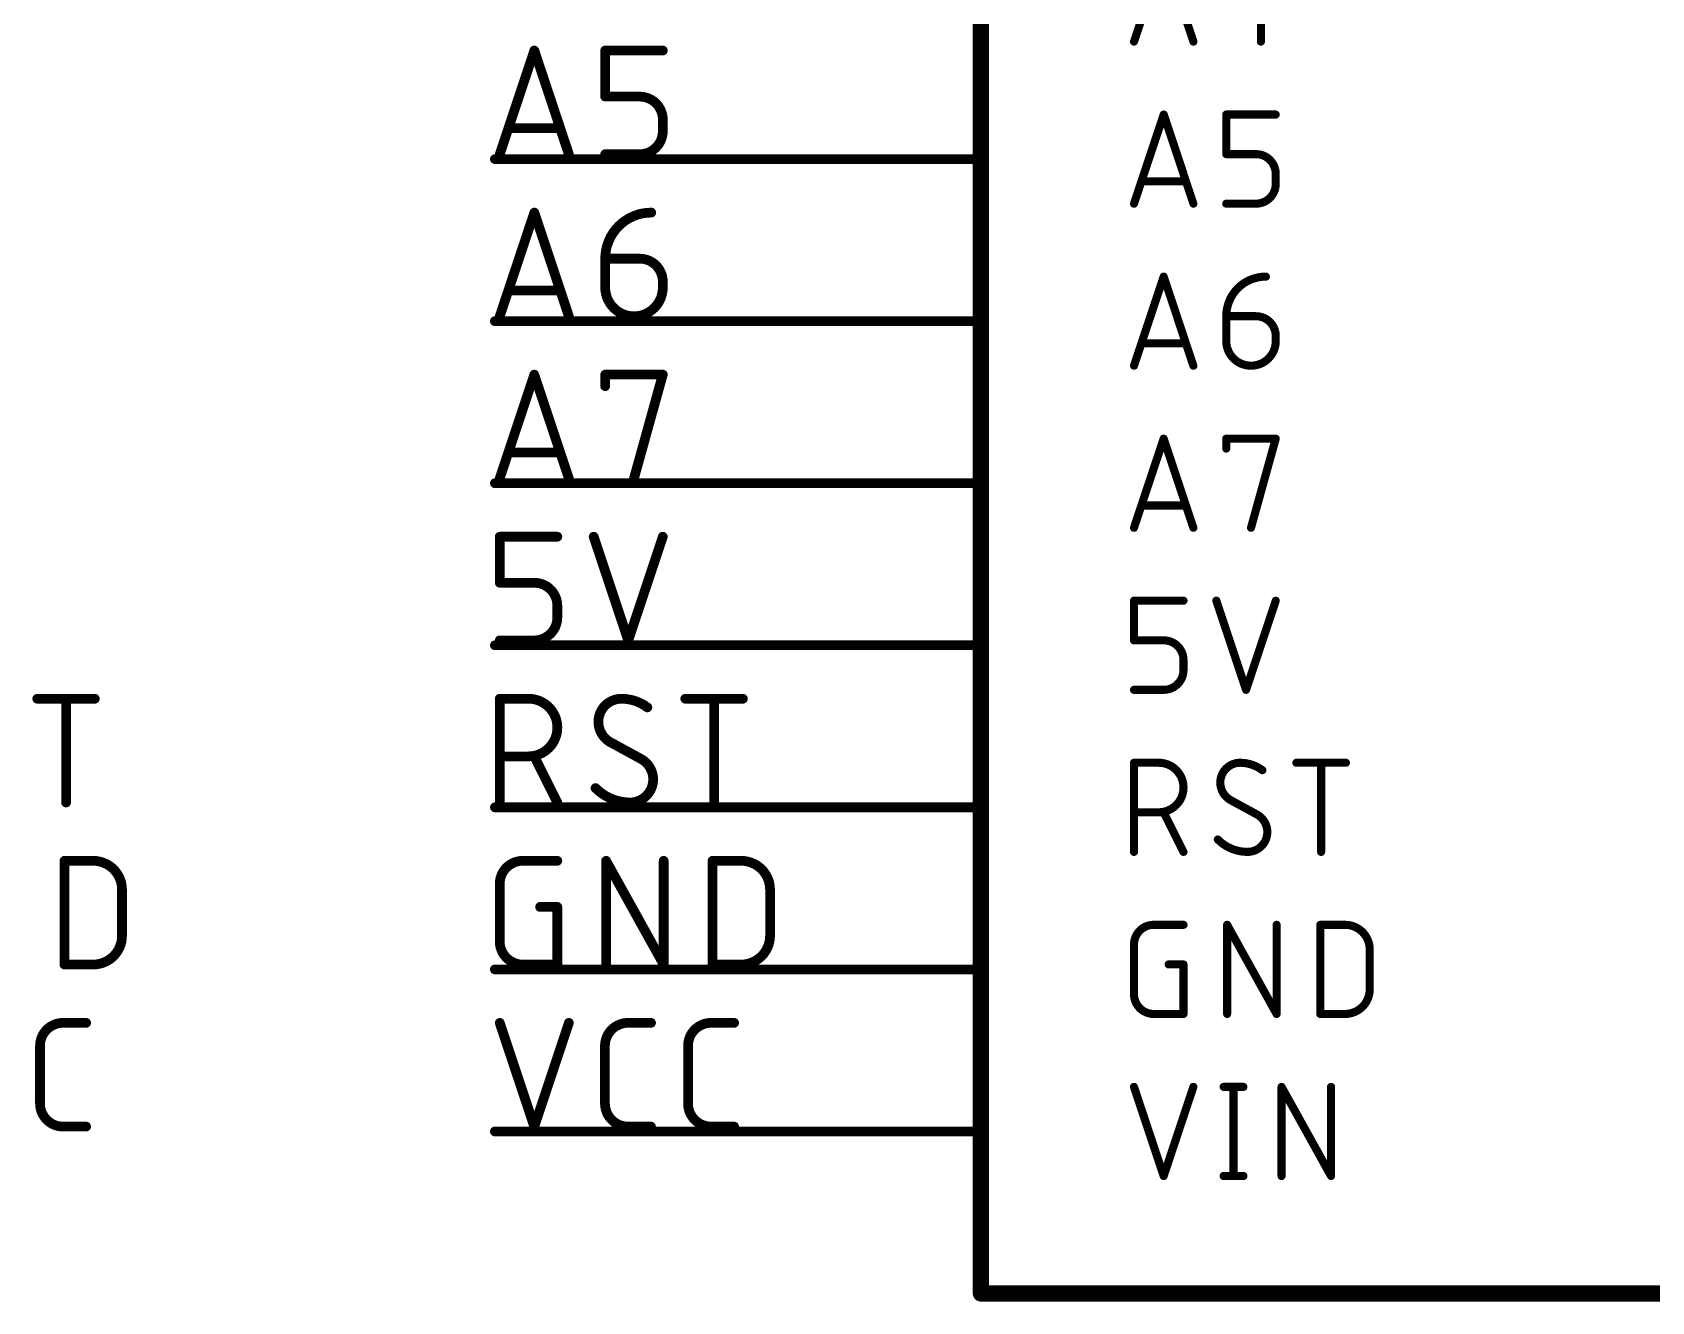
# Model space of a CAD drawing. Extents: x 13 to 226, y 41 to 152.
# Drawn here: x 63.87 to 89.26, y 53.21 to 73.11 of the extents above; entities that cross this region are included whole.
import ezdxf

# ---------------------------------------------------------------- set-up
doc = ezdxf.new("R2010")
doc.units = 0
for name, color, linetype in [('91', 122, 'CONTINUOUS'), ('94', 12, 'CONTINUOUS'), ('95', 251, 'CONTINUOUS')]:
    doc.layers.add(name, color=color, linetype=linetype)

msp = doc.modelspace()

# ---------------------------------------------------------------- linework, layer by layer
at = {"layer": '91', "const_width": 0.1524}
for points in [[(71.12, 71.12), (73.66, 71.12)], [(71.12, 68.58), (73.66, 68.58)], [(71.12, 66.04), (73.66, 66.04)], [(71.12, 63.5), (73.66, 63.5)], [(71.12, 60.96), (73.66, 60.96)], [(71.12, 58.42), (73.66, 58.42)], [(71.12, 55.88), (73.66, 55.88)]]:
    msp.add_lwpolyline(points, dxfattribs=at)
at = {"layer": '91', "const_width": 0.0762}
for points in [[(71.12, 71.1581, 1), (71.12, 71.0819)], [(73.66, 71.0819, 1), (73.66, 71.1581)], [(71.12, 68.6181, 1), (71.12, 68.5419)], [(73.66, 68.5419, 1), (73.66, 68.6181)], [(71.12, 66.0781, 1), (71.12, 66.0019)], [(73.66, 66.0019, 1), (73.66, 66.0781)], [(71.12, 63.5381, 1), (71.12, 63.4619)], [(73.66, 63.4619, 1), (73.66, 63.5381)], [(71.12, 60.9981, 1), (71.12, 60.9219)], [(73.66, 60.9219, 1), (73.66, 60.9981)], [(71.12, 58.4581, 1), (71.12, 58.3819)], [(73.66, 58.3819, 1), (73.66, 58.4581)], [(71.12, 55.9181, 1), (71.12, 55.8419)], [(73.66, 55.8419, 1), (73.66, 55.9181)]]:
    msp.add_lwpolyline(points, format="xyb", dxfattribs=at)
at = {"layer": '94'}
for points, const_width in [([(78.74, 93.98), (78.74, 53.34)], 0.254), ([(73.66, 71.12), (78.74, 71.12)], 0.1524), ([(73.66, 68.58), (78.74, 68.58)], 0.1524), ([(73.66, 66.04), (78.74, 66.04)], 0.1524), ([(73.66, 63.5), (78.74, 63.5)], 0.1524), ([(73.66, 60.96), (78.74, 60.96)], 0.1524), ([(73.66, 58.42), (78.74, 58.42)], 0.1524), ([(73.66, 55.88), (78.74, 55.88)], 0.1524), ([(78.74, 53.34), (101.6, 53.34)], 0.254)]:
    msp.add_lwpolyline(points, dxfattribs=dict(at, const_width=const_width))
for points, const_width in [([(73.66, 71.1581, 1), (73.66, 71.0819)], 0.0762), ([(78.74, 71.0819, 1), (78.74, 71.1581)], 0.0762), ([(73.66, 68.6181, 1), (73.66, 68.5419)], 0.0762), ([(78.74, 68.5419, 1), (78.74, 68.6181)], 0.0762), ([(73.66, 66.0781, 1), (73.66, 66.0019)], 0.0762), ([(78.74, 66.0019, 1), (78.74, 66.0781)], 0.0762), ([(73.66, 63.5381, 1), (73.66, 63.4619)], 0.0762), ([(78.74, 63.4619, 1), (78.74, 63.5381)], 0.0762), ([(73.66, 60.9981, 1), (73.66, 60.9219)], 0.0762), ([(78.74, 60.9219, 1), (78.74, 60.9981)], 0.0762), ([(73.66, 58.4581, 1), (73.66, 58.3819)], 0.0762), ([(78.74, 58.3819, 1), (78.74, 58.4581)], 0.0762), ([(73.66, 55.9181, 1), (73.66, 55.8419)], 0.0762), ([(78.74, 55.8419, 1), (78.74, 55.9181)], 0.0762), ([(78.74, 53.4035, 1), (78.74, 53.2765)], 0.127), ([(78.6765, 53.34, 1), (78.8035, 53.34)], 0.127)]:
    msp.add_lwpolyline(points, format="xyb", dxfattribs=dict(at, const_width=const_width))
at = {"layer": '95'}
for points, const_width in [([(81.1403, 72.9615), (81.606, 74.3585)], 0.127), ([(81.606, 74.3585), (82.0716, 72.9615)], 0.127), ([(83.13, 73.5824), (83.13, 72.9615)], 0.127), ([(71.1962, 71.1962), (71.7381, 72.8218)], 0.1524), ([(71.7381, 72.8218), (72.2799, 71.1962)], 0.1524), ([(72.8496, 72.0993), (72.8496, 72.8218)], 0.1524), ([(72.8496, 72.8218), (73.7527, 72.8218)], 0.1524), ([(73.3915, 72.0993), (72.8496, 72.0993)], 0.1524), ([(81.1403, 70.4215), (81.606, 71.8185)], 0.127), ([(81.606, 71.8185), (82.0716, 70.4215)], 0.127), ([(82.5868, 71.1976), (82.5868, 71.8185)], 0.127), ([(82.5868, 71.8185), (83.3629, 71.8185)], 0.127), ([(72.1445, 71.6026), (71.3317, 71.6026)], 0.1524), ([(73.7527, 71.5574), (73.7527, 71.7381)], 0.1524), ([(72.8496, 71.1962), (73.3915, 71.1962)], 0.1524), ([(83.0524, 71.1976), (82.5868, 71.1976)], 0.127), ([(81.9552, 70.7708), (81.2567, 70.7708)], 0.127), ([(83.3629, 70.7319), (83.3629, 70.8872)], 0.127), ([(71.1962, 68.6562), (71.7381, 70.2818)], 0.1524), ([(71.7381, 70.2818), (72.2799, 68.6562)], 0.1524), ([(82.5868, 70.4215), (83.0524, 70.4215)], 0.127), ([(72.8496, 69.5593), (73.3915, 69.5593)], 0.1524), ([(72.8496, 69.1078), (72.8496, 69.5593)], 0.1524), ([(81.1403, 67.8815), (81.606, 69.2785)], 0.127), ([(81.606, 69.2785), (82.0716, 67.8815)], 0.127), ([(72.1445, 69.0626), (71.3317, 69.0626)], 0.1524), ([(73.7527, 69.1981), (73.7527, 69.1078)], 0.1524), ([(82.5868, 68.6576), (83.0524, 68.6576)], 0.127), ([(82.5868, 68.2696), (82.5868, 68.6576)], 0.127), ([(81.9552, 68.2308), (81.2567, 68.2308)], 0.127), ([(83.3629, 68.3472), (83.3629, 68.2696)], 0.127), ([(71.1962, 66.1162), (71.7381, 67.7418)], 0.1524), ([(71.7381, 67.7418), (72.2799, 66.1162)], 0.1524), ([(72.8496, 67.5612), (72.8496, 67.7418)], 0.1524), ([(72.8496, 67.7418), (73.7527, 67.7418)], 0.1524), ([(73.7527, 67.7418), (73.3012, 66.1162)], 0.1524), ([(81.1403, 65.3415), (81.606, 66.7385)], 0.127), ([(81.606, 66.7385), (82.0716, 65.3415)], 0.127), ([(82.5868, 66.5833), (82.5868, 66.7385)], 0.127), ([(82.5868, 66.7385), (83.3629, 66.7385)], 0.127), ([(83.3629, 66.7385), (82.9748, 65.3415)], 0.127), ([(72.1445, 66.5226), (71.3317, 66.5226)], 0.1524), ([(81.9552, 65.6908), (81.2567, 65.6908)], 0.127), ([(71.1962, 64.4793), (71.1962, 65.2018)], 0.1524), ([(71.1962, 65.2018), (72.0993, 65.2018)], 0.1524), ([(72.669, 65.2018), (73.2109, 63.5762)], 0.1524), ([(73.2109, 63.5762), (73.7527, 65.2018)], 0.1524), ([(71.7381, 64.4793), (71.1962, 64.4793)], 0.1524), ([(81.1403, 63.5776), (81.1403, 64.1985)], 0.127), ([(81.1403, 64.1985), (81.9164, 64.1985)], 0.127), ([(82.4315, 64.1985), (82.8972, 62.8015)], 0.127), ([(82.8972, 62.8015), (83.3629, 64.1985)], 0.127), ([(72.0993, 63.9374), (72.0993, 64.1181)], 0.1524), ([(71.1962, 63.5762), (71.7381, 63.5762)], 0.1524), ([(81.606, 63.5776), (81.1403, 63.5776)], 0.127), ([(81.9164, 63.1119), (81.9164, 63.2672)], 0.127), ([(63.9449, 62.6618), (64.848, 62.6618)], 0.1524), ([(64.3964, 61.0362), (64.3964, 62.6618)], 0.1524), ([(71.1962, 61.0362), (71.1962, 62.6618)], 0.1524), ([(71.1962, 62.6618), (71.6478, 62.6618)], 0.1524), ([(74.1049, 62.6618), (75.008, 62.6618)], 0.1524), ([(74.5564, 61.0362), (74.5564, 62.6618)], 0.1524), ([(81.1403, 62.8015), (81.606, 62.8015)], 0.127), ([(73.4206, 61.7135), (72.9238, 61.9845)], 0.1524), ([(71.6478, 61.7587), (71.1962, 61.7587)], 0.1524), ([(72.0993, 61.0362), (71.7381, 61.7587)], 0.1524), ([(81.1403, 60.2615), (81.1403, 61.6585)], 0.127), ([(81.1403, 61.6585), (81.5284, 61.6585)], 0.127), ([(83.6866, 61.6585), (84.4627, 61.6585)], 0.127), ([(84.0746, 60.2615), (84.0746, 61.6585)], 0.127), ([(81.5284, 60.8824), (81.1403, 60.8824)], 0.127), ([(81.9164, 60.2615), (81.606, 60.8824)], 0.127), ([(83.0755, 60.8436), (82.6486, 61.0764)], 0.127), ([(64.3709, 58.4962), (64.3709, 60.1218)], 0.1524), ([(64.3709, 60.1218), (64.8224, 60.1218)], 0.1524), ([(71.5574, 60.1218), (72.0993, 60.1218)], 0.1524), ([(72.8635, 58.4962), (72.8635, 60.1218)], 0.1524), ([(72.8635, 60.1218), (73.7666, 58.4962)], 0.1524), ([(73.7666, 58.4962), (73.7666, 60.1218)], 0.1524), ([(74.5309, 58.4962), (74.5309, 60.1218)], 0.1524), ([(74.5309, 60.1218), (74.9824, 60.1218)], 0.1524), ([(65.274, 59.6702), (65.274, 58.9478)], 0.1524), ([(71.1962, 58.8574), (71.1962, 59.7606)], 0.1524), ([(75.434, 59.6702), (75.434, 58.9478)], 0.1524), ([(71.8284, 59.3993), (72.0993, 59.3993)], 0.1524), ([(72.0993, 59.3993), (72.0993, 58.4962)], 0.1524), ([(81.4507, 59.1185), (81.9164, 59.1185)], 0.127), ([(82.6004, 57.7215), (82.6004, 59.1185)], 0.127), ([(82.6004, 59.1185), (83.3765, 57.7215)], 0.127), ([(83.3765, 57.7215), (83.3765, 59.1185)], 0.127), ([(84.0605, 57.7215), (84.0605, 59.1185)], 0.127), ([(84.0605, 59.1185), (84.4486, 59.1185)], 0.127), ([(81.1403, 58.0319), (81.1403, 58.8081)], 0.127), ([(84.8366, 58.7304), (84.8366, 58.1096)], 0.127), ([(64.8224, 58.4962), (64.3709, 58.4962)], 0.1524), ([(72.0993, 58.4962), (71.5574, 58.4962)], 0.1524), ([(74.9824, 58.4962), (74.5309, 58.4962)], 0.1524), ([(81.6836, 58.4976), (81.9164, 58.4976)], 0.127), ([(81.9164, 58.4976), (81.9164, 57.7215)], 0.127), ([(64.3495, 57.5818), (64.7108, 57.5818)], 0.1524), ([(71.1962, 57.5818), (71.7381, 55.9562)], 0.1524), ([(71.7381, 55.9562), (72.2799, 57.5818)], 0.1524), ([(73.2069, 57.5818), (73.5682, 57.5818)], 0.1524), ([(74.5095, 57.5818), (74.8708, 57.5818)], 0.1524), ([(81.9164, 57.7215), (81.4507, 57.7215)], 0.127), ([(84.4486, 57.7215), (84.0605, 57.7215)], 0.127), ([(63.9883, 56.3174), (63.9883, 57.2206)], 0.1524), ([(72.8457, 56.3174), (72.8457, 57.2206)], 0.1524), ([(74.1483, 56.3174), (74.1483, 57.2206)], 0.1524), ([(81.1403, 56.5785), (81.606, 55.1815)], 0.127), ([(81.606, 55.1815), (82.0716, 56.5785)], 0.127), ([(82.5458, 56.5785), (82.8563, 56.5785)], 0.127), ([(82.701, 56.5785), (82.701, 55.1815)], 0.127), ([(83.4537, 55.1815), (83.4537, 56.5785)], 0.127), ([(83.4537, 56.5785), (84.2298, 55.1815)], 0.127), ([(84.2298, 55.1815), (84.2298, 56.5785)], 0.127), ([(64.7108, 55.9562), (64.3495, 55.9562)], 0.1524), ([(73.5682, 55.9562), (73.2069, 55.9562)], 0.1524), ([(74.8708, 55.9562), (74.5095, 55.9562)], 0.1524), ([(82.5458, 55.1815), (82.8563, 55.1815)], 0.127)]:
    msp.add_lwpolyline(points, dxfattribs=dict(at, const_width=const_width))
for points, const_width in [([(71.7742, 72.8338, 1), (71.7019, 72.8098)], 0.0762), ([(71.7742, 72.8098, 1), (71.7019, 72.8338)], 0.0762), ([(72.8877, 72.8218, 1), (72.8115, 72.8218)], 0.0762), ([(72.8496, 72.8599, 1), (72.8496, 72.7837)], 0.0762), ([(73.7527, 72.7837, 1), (73.7527, 72.8599)], 0.0762), ([(81.1102, 72.9715, 1), (81.1704, 72.9515)], 0.0635), ([(82.0415, 72.9515, 1), (82.1018, 72.9715)], 0.0635), ([(83.0983, 72.9615, 1), (83.1618, 72.9615)], 0.0635), ([(72.8496, 72.1374, 1), (72.8496, 72.0612)], 0.0762), ([(72.8115, 72.0993, 1), (72.8877, 72.0993)], 0.0762), ([(73.7527, 71.7381, 0.4142), (73.3915, 72.0993)], 0.1524), ([(73.3915, 72.1374, 1), (73.3915, 72.0612)], 0.0762), ([(73.3915, 72.0612, 1), (73.3915, 72.1374)], 0.0762), ([(81.6361, 71.8285, 1), (81.5758, 71.8085)], 0.0635), ([(81.6361, 71.8085, 1), (81.5758, 71.8285)], 0.0635), ([(82.5868, 71.8503, 1), (82.5868, 71.7867)], 0.0635), ([(82.6185, 71.8185, 1), (82.555, 71.8185)], 0.0635), ([(83.3629, 71.7867, 1), (83.3629, 71.8503)], 0.0635), ([(71.3317, 71.6407, 1), (71.3317, 71.5645)], 0.0762), ([(72.1445, 71.5645, 1), (72.1445, 71.6407)], 0.0762), ([(73.3915, 71.1962, 0.4142), (73.7527, 71.5574)], 0.1524), ([(73.7908, 71.7381, 1), (73.7146, 71.7381)], 0.0762), ([(73.7146, 71.7381, 1), (73.7908, 71.7381)], 0.0762), ([(73.7908, 71.5574, 1), (73.7146, 71.5574)], 0.0762), ([(73.7146, 71.5574, 1), (73.7908, 71.5574)], 0.0762), ([(71.1601, 71.2082, 1), (71.2323, 71.1842)], 0.0762), ([(72.2438, 71.1842, 1), (72.3161, 71.2082)], 0.0762), ([(72.8496, 71.2343, 1), (72.8496, 71.1581)], 0.0762), ([(73.3915, 71.2343, 1), (73.3915, 71.1581)], 0.0762), ([(73.3915, 71.1581, 1), (73.3915, 71.2343)], 0.0762), ([(82.5868, 71.2294, 1), (82.5868, 71.1659)], 0.0635), ([(82.555, 71.1976, 1), (82.6185, 71.1976)], 0.0635), ([(83.0524, 71.2294, 1), (83.0524, 71.1659)], 0.0635), ([(83.3629, 70.8872, 0.4142), (83.0524, 71.1976)], 0.127), ([(83.0524, 71.1659, 1), (83.0524, 71.2294)], 0.0635), ([(81.2567, 70.8025, 1), (81.2567, 70.739)], 0.0635), ([(81.9552, 70.739, 1), (81.9552, 70.8025)], 0.0635), ([(83.3946, 70.8872, 1), (83.3311, 70.8872)], 0.0635), ([(83.3311, 70.8872, 1), (83.3946, 70.8872)], 0.0635), ([(83.0524, 70.4215, 0.4142), (83.3629, 70.7319)], 0.127), ([(83.3946, 70.7319, 1), (83.3311, 70.7319)], 0.0635), ([(83.3311, 70.7319, 1), (83.3946, 70.7319)], 0.0635), ([(71.7742, 70.2938, 1), (71.7019, 70.2698)], 0.0762), ([(71.7742, 70.2698, 1), (71.7019, 70.2938)], 0.0762), ([(73.5721, 70.2818, 0.4142), (72.8496, 69.5593)], 0.1524), ([(73.5721, 70.2437, 1), (73.5721, 70.3199)], 0.0762), ([(81.1102, 70.4315, 1), (81.1704, 70.4115)], 0.0635), ([(82.0415, 70.4115, 1), (82.1018, 70.4315)], 0.0635), ([(82.5868, 70.4533, 1), (82.5868, 70.3898)], 0.0635), ([(83.0524, 70.4533, 1), (83.0524, 70.3898)], 0.0635), ([(83.0524, 70.3898, 1), (83.0524, 70.4533)], 0.0635), ([(72.8496, 69.5974, 1), (72.8496, 69.5212)], 0.0762), ([(72.8877, 69.5593, 1), (72.8115, 69.5593)], 0.0762), ([(72.8115, 69.5593, 1), (72.8877, 69.5593)], 0.0762), ([(73.7527, 69.1981, 0.4142), (73.3915, 69.5593)], 0.1524), ([(73.3915, 69.5974, 1), (73.3915, 69.5212)], 0.0762), ([(73.3915, 69.5212, 1), (73.3915, 69.5974)], 0.0762), ([(81.6361, 69.2885, 1), (81.5758, 69.2685)], 0.0635), ([(81.6361, 69.2685, 1), (81.5758, 69.2885)], 0.0635), ([(83.2077, 69.2785, 0.4142), (82.5868, 68.6576)], 0.127), ([(83.2077, 69.2468, 1), (83.2076, 69.3102)], 0.0635), ([(71.3317, 69.1007, 1), (71.3317, 69.0245)], 0.0762), ([(72.1445, 69.0245, 1), (72.1445, 69.1007)], 0.0762), ([(72.8496, 69.1078, 1), (73.7527, 69.1078)], 0.1524), ([(72.8877, 69.1078, 1), (72.8115, 69.1078)], 0.0762), ([(72.8115, 69.1078, 1), (72.8877, 69.1078)], 0.0762), ([(73.7908, 69.1981, 1), (73.7146, 69.1981)], 0.0762), ([(73.7146, 69.1981, 1), (73.7908, 69.1981)], 0.0762), ([(73.7908, 69.1078, 1), (73.7146, 69.1078)], 0.0762), ([(73.7146, 69.1078, 1), (73.7908, 69.1078)], 0.0762), ([(71.1601, 68.6682, 1), (71.2323, 68.6442)], 0.0762), ([(72.2438, 68.6442, 1), (72.3161, 68.6682)], 0.0762), ([(82.5868, 68.6894, 1), (82.5868, 68.6259)], 0.0635), ([(82.6185, 68.6576, 1), (82.555, 68.6576)], 0.0635), ([(82.555, 68.6576, 1), (82.6185, 68.6576)], 0.0635), ([(83.0524, 68.6894, 1), (83.0524, 68.6259)], 0.0635), ([(83.3629, 68.3472, 0.4142), (83.0524, 68.6576)], 0.127), ([(83.0524, 68.6259, 1), (83.0524, 68.6894)], 0.0635), ([(81.2567, 68.2625, 1), (81.2567, 68.199)], 0.0635), ([(81.9552, 68.199, 1), (81.9552, 68.2625)], 0.0635), ([(82.5868, 68.2696, 1), (83.3629, 68.2696)], 0.127), ([(82.6185, 68.2696, 1), (82.555, 68.2696)], 0.0635), ([(82.555, 68.2696, 1), (82.6185, 68.2696)], 0.0635), ([(83.3946, 68.3472, 1), (83.3311, 68.3472)], 0.0635), ([(83.3311, 68.3472, 1), (83.3946, 68.3472)], 0.0635), ([(83.3946, 68.2696, 1), (83.3311, 68.2696)], 0.0635), ([(83.3311, 68.2696, 1), (83.3946, 68.2696)], 0.0635), ([(71.7742, 67.7538, 1), (71.7019, 67.7298)], 0.0762), ([(71.7742, 67.7298, 1), (71.7019, 67.7538)], 0.0762), ([(72.8877, 67.7418, 1), (72.8115, 67.7418)], 0.0762), ([(72.8496, 67.7799, 1), (72.8496, 67.7037)], 0.0762), ([(73.7895, 67.7316, 1), (73.716, 67.752)], 0.0762), ([(73.7527, 67.7037, 1), (73.7527, 67.7799)], 0.0762), ([(81.1102, 67.8915, 1), (81.1704, 67.8715)], 0.0635), ([(82.0415, 67.8715, 1), (82.1018, 67.8915)], 0.0635), ([(72.8115, 67.5612, 1), (72.8877, 67.5612)], 0.0762), ([(81.6361, 66.7485, 1), (81.5758, 66.7285)], 0.0635), ([(81.6361, 66.7285, 1), (81.5758, 66.7485)], 0.0635), ([(82.5868, 66.7703, 1), (82.5868, 66.7067)], 0.0635), ([(82.6185, 66.7385, 1), (82.555, 66.7385)], 0.0635), ([(83.3935, 66.73, 1), (83.3323, 66.747)], 0.0635), ([(83.3629, 66.7067, 1), (83.3629, 66.7703)], 0.0635), ([(71.3317, 66.5607, 1), (71.3317, 66.4845)], 0.0762), ([(72.1445, 66.4845, 1), (72.1445, 66.5607)], 0.0762), ([(82.555, 66.5833, 1), (82.6185, 66.5833)], 0.0635), ([(71.1601, 66.1282, 1), (71.2323, 66.1042)], 0.0762), ([(72.2438, 66.1042, 1), (72.3161, 66.1282)], 0.0762), ([(73.2645, 66.1264, 1), (73.3379, 66.106)], 0.0762), ([(81.2567, 65.7225, 1), (81.2567, 65.659)], 0.0635), ([(81.9552, 65.659, 1), (81.9552, 65.7225)], 0.0635), ([(71.2343, 65.2018, 1), (71.1581, 65.2018)], 0.0762), ([(71.1962, 65.2399, 1), (71.1962, 65.1637)], 0.0762), ([(72.0993, 65.1637, 1), (72.0993, 65.2399)], 0.0762), ([(72.7052, 65.2138, 1), (72.6329, 65.1898)], 0.0762), ([(73.7889, 65.1898, 1), (73.7166, 65.2138)], 0.0762), ([(81.1102, 65.3515, 1), (81.1704, 65.3315)], 0.0635), ([(82.0415, 65.3315, 1), (82.1018, 65.3515)], 0.0635), ([(82.9442, 65.35, 1), (83.0054, 65.333)], 0.0635), ([(71.1962, 64.5174, 1), (71.1962, 64.4412)], 0.0762), ([(71.1581, 64.4793, 1), (71.2343, 64.4793)], 0.0762), ([(72.0993, 64.1181, 0.4142), (71.7381, 64.4793)], 0.1524), ([(71.7381, 64.5174, 1), (71.7381, 64.4412)], 0.0762), ([(71.7381, 64.4412, 1), (71.7381, 64.5174)], 0.0762), ([(81.1403, 64.2303, 1), (81.1403, 64.1668)], 0.0635), ([(81.1721, 64.1985, 1), (81.1086, 64.1985)], 0.0635), ([(81.9164, 64.1668, 1), (81.9164, 64.2303)], 0.0635), ([(82.4617, 64.2085, 1), (82.4014, 64.1885)], 0.0635), ([(83.393, 64.1885, 1), (83.3328, 64.2085)], 0.0635), ([(71.7381, 63.5762, 0.4142), (72.0993, 63.9374)], 0.1524), ([(72.1374, 64.1181, 1), (72.0612, 64.1181)], 0.0762), ([(72.0612, 64.1181, 1), (72.1374, 64.1181)], 0.0762), ([(72.1374, 63.9374, 1), (72.0612, 63.9374)], 0.0762), ([(72.0612, 63.9374, 1), (72.1374, 63.9374)], 0.0762), ([(71.1962, 63.6143, 1), (71.1962, 63.5381)], 0.0762), ([(71.7381, 63.6143, 1), (71.7381, 63.5381)], 0.0762), ([(71.7381, 63.5381, 1), (71.7381, 63.6143)], 0.0762), ([(73.1747, 63.5882, 1), (73.247, 63.5642)], 0.0762), ([(73.1747, 63.5642, 1), (73.247, 63.5882)], 0.0762), ([(81.1403, 63.6094, 1), (81.1403, 63.5459)], 0.0635), ([(81.1086, 63.5776, 1), (81.1721, 63.5776)], 0.0635), ([(81.606, 63.6094, 1), (81.606, 63.5459)], 0.0635), ([(81.9164, 63.2672, 0.4142), (81.606, 63.5776)], 0.127), ([(81.606, 63.5459, 1), (81.606, 63.6094)], 0.0635), ([(81.9482, 63.2672, 1), (81.8847, 63.2672)], 0.0635), ([(81.8847, 63.2672, 1), (81.9482, 63.2672)], 0.0635), ([(81.606, 62.8015, 0.4142), (81.9164, 63.1119)], 0.127), ([(81.9482, 63.1119, 1), (81.8847, 63.1119)], 0.0635), ([(81.8847, 63.1119, 1), (81.9482, 63.1119)], 0.0635), ([(63.9449, 62.6999, 1), (63.9449, 62.6237)], 0.0762), ([(64.4345, 62.6618, 1), (64.3583, 62.6618)], 0.0762), ([(64.848, 62.6237, 1), (64.848, 62.6999)], 0.0762), ([(71.2343, 62.6618, 1), (71.1581, 62.6618)], 0.0762), ([(71.1962, 62.6999, 1), (71.1962, 62.6237)], 0.0762), ([(71.6478, 61.7587, 1), (71.6478, 62.6618)], 0.1524), ([(71.6478, 62.6999, 1), (71.6478, 62.6237)], 0.0762), ([(71.6478, 62.6237, 1), (71.6478, 62.6999)], 0.0762), ([(73.1045, 62.6618, 0.4142), (72.7432, 62.3006)], 0.1524), ([(73.5109, 62.5263, 0.1623), (73.1045, 62.6618)], 0.1524), ([(73.1045, 62.6999, 1), (73.1045, 62.6237)], 0.0762), ([(73.1045, 62.6237, 1), (73.1045, 62.6999)], 0.0762), ([(74.1049, 62.6999, 1), (74.1049, 62.6237)], 0.0762), ([(74.5945, 62.6618, 1), (74.5183, 62.6618)], 0.0762), ([(75.008, 62.6237, 1), (75.008, 62.6999)], 0.0762), ([(81.1403, 62.8333, 1), (81.1403, 62.7698)], 0.0635), ([(81.606, 62.8333, 1), (81.606, 62.7698)], 0.0635), ([(81.606, 62.7698, 1), (81.606, 62.8333)], 0.0635), ([(82.8671, 62.8115, 1), (82.9273, 62.7915)], 0.0635), ([(82.8671, 62.7915, 1), (82.9273, 62.8115)], 0.0635), ([(73.488, 62.4959, 1), (73.5337, 62.5568)], 0.0762), ([(72.7432, 62.3006, 0.2656), (72.9238, 61.9845)], 0.1524), ([(72.7813, 62.3006, 1), (72.7051, 62.3006)], 0.0762), ([(72.7051, 62.3006, 1), (72.7813, 62.3006)], 0.0762), ([(72.9421, 62.0179, 1), (72.9056, 61.951)], 0.0762), ([(72.9045, 61.9516, 1), (72.9432, 62.0173)], 0.0762), ([(71.1962, 61.7968, 1), (71.1962, 61.7206)], 0.0762), ([(71.6478, 61.7968, 1), (71.6478, 61.7206)], 0.0762), ([(71.6478, 61.7206, 1), (71.6478, 61.7968)], 0.0762), ([(71.7721, 61.7757, 1), (71.704, 61.7416)], 0.0762), ([(73.4399, 61.7464, 1), (73.4012, 61.6807)], 0.0762), ([(73.6012, 61.3974, 0.2656), (73.4206, 61.7135)], 0.1524), ([(73.4023, 61.6801, 1), (73.4388, 61.747)], 0.0762), ([(81.1403, 61.6903, 1), (81.1403, 61.6268)], 0.0635), ([(81.1721, 61.6585, 1), (81.1086, 61.6585)], 0.0635), ([(81.5284, 61.6903, 1), (81.5284, 61.6268)], 0.0635), ([(81.5284, 60.8824, 1), (81.5284, 61.6585)], 0.127), ([(81.5284, 61.6268, 1), (81.5284, 61.6903)], 0.0635), ([(82.8039, 61.6585, 0.4142), (82.4934, 61.3481)], 0.127), ([(83.1531, 61.5421, 0.1623), (82.8039, 61.6585)], 0.127), ([(82.8039, 61.6902, 1), (82.8039, 61.6268)], 0.0635), ([(82.8039, 61.6267, 1), (82.8039, 61.6902)], 0.0635), ([(83.6866, 61.6903, 1), (83.6866, 61.6268)], 0.0635), ([(84.1064, 61.6585, 1), (84.0429, 61.6585)], 0.0635), ([(84.4627, 61.6268, 1), (84.4627, 61.6903)], 0.0635), ([(73.2399, 61.0362, 0.4142), (73.6012, 61.3974)], 0.1524), ([(73.6393, 61.3974, 1), (73.5631, 61.3974)], 0.0762), ([(83.1341, 61.5167, 1), (83.1722, 61.5675)], 0.0635), ([(72.7251, 61.2888, 1), (72.671, 61.2351)], 0.0762), ([(72.6981, 61.262, 0.2), (73.2399, 61.0362)], 0.1524), ([(73.5631, 61.3974, 1), (73.6393, 61.3974)], 0.0762), ([(82.4934, 61.3481, 0.2656), (82.6486, 61.0764)], 0.127), ([(82.5252, 61.3481, 1), (82.4617, 61.3481)], 0.0635), ([(82.4617, 61.3481, 1), (82.5252, 61.3481)], 0.0635), ([(64.3583, 61.0362, 1), (64.4345, 61.0362)], 0.0762), ([(71.1581, 61.0362, 1), (71.2343, 61.0362)], 0.0762), ([(72.0652, 61.0192, 1), (72.1334, 61.0532)], 0.0762), ([(73.2399, 61.0743, 1), (73.2399, 60.9981)], 0.0762), ([(73.2399, 60.9981, 1), (73.2399, 61.0743)], 0.0762), ([(74.5183, 61.0362, 1), (74.5945, 61.0362)], 0.0762), ([(81.1403, 60.9141, 1), (81.1403, 60.8506)], 0.0635), ([(81.5284, 60.9141, 1), (81.5284, 60.8506)], 0.0635), ([(81.5284, 60.8506, 1), (81.5284, 60.9141)], 0.0635), ([(81.6344, 60.8966, 1), (81.5776, 60.8682)], 0.0635), ([(82.6638, 61.1043, 1), (82.6334, 61.0485)], 0.0635), ([(82.6325, 61.0491, 1), (82.6648, 61.1038)], 0.0635), ([(83.2307, 60.5719, 0.2656), (83.0755, 60.8436)], 0.127), ([(83.0916, 60.8709, 1), (83.0594, 60.8162)], 0.0635), ([(83.0603, 60.8157, 1), (83.0907, 60.8715)], 0.0635), ([(82.4546, 60.4555, 0.2), (82.9203, 60.2615)], 0.127), ([(82.4772, 60.4779, 1), (82.4321, 60.4332)], 0.0635), ([(82.9203, 60.2615, 0.4142), (83.2307, 60.5719)], 0.127), ([(83.2625, 60.5719, 1), (83.199, 60.5719)], 0.0635), ([(83.199, 60.5719, 1), (83.2625, 60.5719)], 0.0635), ([(64.409, 60.1218, 1), (64.3328, 60.1218)], 0.0762), ([(64.3709, 60.1599, 1), (64.3709, 60.0837)], 0.0762), ([(65.274, 59.6702, 0.4142), (64.8224, 60.1218)], 0.1524), ([(64.8224, 60.1599, 1), (64.8224, 60.0837)], 0.0762), ([(64.8224, 60.0837, 1), (64.8224, 60.1599)], 0.0762), ([(71.5574, 60.1218, 0.4142), (71.1962, 59.7606)], 0.1524), ([(71.5574, 60.1599, 1), (71.5574, 60.0837)], 0.0762), ([(71.5574, 60.0837, 1), (71.5574, 60.1599)], 0.0762), ([(72.0993, 60.0837, 1), (72.0993, 60.1599)], 0.0762), ([(72.9016, 60.1218, 1), (72.8254, 60.1218)], 0.0762), ([(72.8968, 60.1403, 1), (72.8302, 60.1033)], 0.0762), ([(73.8047, 60.1218, 1), (73.7285, 60.1218)], 0.0762), ([(74.569, 60.1218, 1), (74.4928, 60.1218)], 0.0762), ([(74.5309, 60.1599, 1), (74.5309, 60.0837)], 0.0762), ([(75.434, 59.6702, 0.4142), (74.9824, 60.1218)], 0.1524), ([(74.9824, 60.1599, 1), (74.9824, 60.0837)], 0.0762), ([(74.9824, 60.0837, 1), (74.9824, 60.1599)], 0.0762), ([(81.1086, 60.2615, 1), (81.1721, 60.2615)], 0.0635), ([(81.888, 60.2473, 1), (81.9448, 60.2757)], 0.0635), ([(82.9203, 60.2933, 1), (82.9203, 60.2298)], 0.0635), ([(82.9203, 60.2298, 1), (82.9203, 60.2932)], 0.0635), ([(84.0429, 60.2615, 1), (84.1064, 60.2615)], 0.0635), ([(65.3121, 59.6702, 1), (65.2359, 59.6702)], 0.0762), ([(65.2359, 59.6702, 1), (65.3121, 59.6702)], 0.0762), ([(71.2343, 59.7606, 1), (71.1581, 59.7606)], 0.0762), ([(71.1581, 59.7606, 1), (71.2343, 59.7606)], 0.0762), ([(75.4721, 59.6702, 1), (75.3959, 59.6702)], 0.0762), ([(75.3959, 59.6702, 1), (75.4721, 59.6702)], 0.0762), ([(71.8284, 59.4374, 1), (71.8284, 59.3612)], 0.0762), ([(72.1374, 59.3993, 1), (72.0612, 59.3993)], 0.0762), ([(72.0993, 59.3612, 1), (72.0993, 59.4374)], 0.0762), ([(81.4507, 59.1185, 0.4142), (81.1403, 58.8081)], 0.127), ([(81.4507, 59.1503, 1), (81.4507, 59.0868)], 0.0635), ([(81.4507, 59.0868, 1), (81.4507, 59.1502)], 0.0635), ([(81.9164, 59.0868, 1), (81.9164, 59.1503)], 0.0635), ([(82.6322, 59.1185, 1), (82.5687, 59.1185)], 0.0635), ([(82.6282, 59.1339, 1), (82.5727, 59.1031)], 0.0635), ([(83.4083, 59.1185, 1), (83.3448, 59.1185)], 0.0635), ([(84.0605, 59.1503, 1), (84.0605, 59.0868)], 0.0635), ([(84.0923, 59.1185, 1), (84.0288, 59.1185)], 0.0635), ([(84.4486, 59.1503, 1), (84.4486, 59.0868)], 0.0635), ([(84.8366, 58.7304, 0.4142), (84.4486, 59.1185)], 0.127), ([(84.4486, 59.0868, 1), (84.4486, 59.1503)], 0.0635), ([(64.8224, 58.4962, 0.4142), (65.274, 58.9478)], 0.1524), ([(65.3121, 58.9478, 1), (65.2359, 58.9478)], 0.0762), ([(65.2359, 58.9478, 1), (65.3121, 58.9478)], 0.0762), ([(71.1962, 58.8574, 0.4142), (71.5574, 58.4962)], 0.1524), ([(71.2343, 58.8574, 1), (71.1581, 58.8574)], 0.0762), ([(74.9824, 58.4962, 0.4142), (75.434, 58.9478)], 0.1524), ([(75.4721, 58.9478, 1), (75.3959, 58.9478)], 0.0762), ([(75.3959, 58.9478, 1), (75.4721, 58.9478)], 0.0762), ([(71.1581, 58.8574, 1), (71.2343, 58.8574)], 0.0762), ([(81.1721, 58.8081, 1), (81.1086, 58.8081)], 0.0635), ([(81.1086, 58.8081, 1), (81.1721, 58.8081)], 0.0635), ([(84.8684, 58.7304, 1), (84.8049, 58.7304)], 0.0635), ([(84.8049, 58.7304, 1), (84.8684, 58.7304)], 0.0635), ([(64.3709, 58.5343, 1), (64.3709, 58.4581)], 0.0762), ([(64.3328, 58.4962, 1), (64.409, 58.4962)], 0.0762), ([(64.8224, 58.5343, 1), (64.8224, 58.4581)], 0.0762), ([(64.8224, 58.4581, 1), (64.8224, 58.5343)], 0.0762), ([(71.5574, 58.5343, 1), (71.5574, 58.4581)], 0.0762), ([(71.5574, 58.4581, 1), (71.5574, 58.5343)], 0.0762), ([(72.0612, 58.4962, 1), (72.1374, 58.4962)], 0.0762), ([(72.0993, 58.4581, 1), (72.0993, 58.5343)], 0.0762), ([(72.8254, 58.4962, 1), (72.9016, 58.4962)], 0.0762), ([(73.7285, 58.4962, 1), (73.8047, 58.4962)], 0.0762), ([(73.7333, 58.4777, 1), (73.7999, 58.5147)], 0.0762), ([(74.5309, 58.5343, 1), (74.5309, 58.4581)], 0.0762), ([(74.4928, 58.4962, 1), (74.569, 58.4962)], 0.0762), ([(74.9824, 58.5343, 1), (74.9824, 58.4581)], 0.0762), ([(74.9824, 58.4581, 1), (74.9824, 58.5343)], 0.0762), ([(81.6836, 58.5294, 1), (81.6836, 58.4659)], 0.0635), ([(81.9482, 58.4976, 1), (81.8847, 58.4976)], 0.0635), ([(81.9164, 58.4659, 1), (81.9164, 58.5294)], 0.0635), ([(84.4486, 57.7215, 0.4142), (84.8366, 58.1096)], 0.127), ([(84.8684, 58.1096, 1), (84.8049, 58.1096)], 0.0635), ([(84.8049, 58.1096, 1), (84.8684, 58.1096)], 0.0635), ([(81.1403, 58.0319, 0.4142), (81.4507, 57.7215)], 0.127), ([(81.1721, 58.0319, 1), (81.1086, 58.0319)], 0.0635), ([(81.1086, 58.0319, 1), (81.1721, 58.0319)], 0.0635), ([(64.3495, 57.5818, 0.4142), (63.9883, 57.2206)], 0.1524), ([(64.3495, 57.6199, 1), (64.3495, 57.5437)], 0.0762), ([(64.3495, 57.5437, 1), (64.3495, 57.6199)], 0.0762), ([(64.7108, 57.5437, 1), (64.7108, 57.6199)], 0.0762), ([(71.2323, 57.5938, 1), (71.1601, 57.5698)], 0.0762), ([(72.3161, 57.5698, 1), (72.2438, 57.5938)], 0.0762), ([(73.2069, 57.5818, 0.4142), (72.8457, 57.2206)], 0.1524), ([(73.2069, 57.6199, 1), (73.2069, 57.5437)], 0.0762), ([(73.2069, 57.5437, 1), (73.2069, 57.6199)], 0.0762), ([(73.5682, 57.5437, 1), (73.5682, 57.6199)], 0.0762), ([(74.5095, 57.5818, 0.4142), (74.1483, 57.2206)], 0.1524), ([(74.5095, 57.6199, 1), (74.5095, 57.5437)], 0.0762), ([(74.5095, 57.5437, 1), (74.5095, 57.6199)], 0.0762), ([(74.8708, 57.5437, 1), (74.8708, 57.6199)], 0.0762), ([(81.4507, 57.7533, 1), (81.4507, 57.6898)], 0.0635), ([(81.4507, 57.6898, 1), (81.4507, 57.7533)], 0.0635), ([(81.8847, 57.7215, 1), (81.9482, 57.7215)], 0.0635), ([(81.9164, 57.6898, 1), (81.9164, 57.7533)], 0.0635), ([(82.5687, 57.7215, 1), (82.6322, 57.7215)], 0.0635), ([(83.3448, 57.7215, 1), (83.4083, 57.7215)], 0.0635), ([(83.3488, 57.7061, 1), (83.4043, 57.7369)], 0.0635), ([(84.0605, 57.7533, 1), (84.0605, 57.6898)], 0.0635), ([(84.0288, 57.7215, 1), (84.0923, 57.7215)], 0.0635), ([(84.4486, 57.7532, 1), (84.4486, 57.6898)], 0.0635), ([(84.4486, 57.6898, 1), (84.4486, 57.7533)], 0.0635), ([(64.0264, 57.2206, 1), (63.9502, 57.2206)], 0.0762), ([(63.9502, 57.2206, 1), (64.0264, 57.2206)], 0.0762), ([(72.8838, 57.2206, 1), (72.8076, 57.2206)], 0.0762), ([(72.8076, 57.2206, 1), (72.8838, 57.2206)], 0.0762), ([(74.1864, 57.2206, 1), (74.1102, 57.2206)], 0.0762), ([(74.1102, 57.2206, 1), (74.1864, 57.2206)], 0.0762), ([(81.1704, 56.5885, 1), (81.1102, 56.5685)], 0.0635), ([(82.1018, 56.5685, 1), (82.0415, 56.5885)], 0.0635), ([(82.5458, 56.6103, 1), (82.5458, 56.5468)], 0.0635), ([(82.7328, 56.5785, 1), (82.6693, 56.5785)], 0.0635), ([(82.8563, 56.5468, 1), (82.8563, 56.6103)], 0.0635), ([(83.4855, 56.5785, 1), (83.422, 56.5785)], 0.0635), ([(83.4815, 56.5939, 1), (83.4259, 56.5631)], 0.0635), ([(84.2616, 56.5785, 1), (84.1981, 56.5785)], 0.0635), ([(63.9883, 56.3174, 0.4142), (64.3495, 55.9562)], 0.1524), ([(64.0264, 56.3174, 1), (63.9502, 56.3174)], 0.0762), ([(72.8457, 56.3174, 0.4142), (73.2069, 55.9562)], 0.1524), ([(72.8838, 56.3174, 1), (72.8076, 56.3174)], 0.0762), ([(74.1483, 56.3174, 0.4142), (74.5095, 55.9562)], 0.1524), ([(74.1864, 56.3174, 1), (74.1102, 56.3174)], 0.0762), ([(63.9502, 56.3174, 1), (64.0264, 56.3174)], 0.0762), ([(72.8076, 56.3174, 1), (72.8838, 56.3174)], 0.0762), ([(74.1102, 56.3174, 1), (74.1864, 56.3174)], 0.0762), ([(64.3495, 55.9943, 1), (64.3495, 55.9181)], 0.0762), ([(64.3495, 55.9181, 1), (64.3495, 55.9943)], 0.0762), ([(64.7108, 55.9181, 1), (64.7108, 55.9943)], 0.0762), ([(71.7019, 55.9682, 1), (71.7742, 55.9442)], 0.0762), ([(71.7019, 55.9442, 1), (71.7742, 55.9682)], 0.0762), ([(73.2069, 55.9943, 1), (73.2069, 55.9181)], 0.0762), ([(73.2069, 55.9181, 1), (73.2069, 55.9943)], 0.0762), ([(73.5682, 55.9181, 1), (73.5682, 55.9943)], 0.0762), ([(74.5095, 55.9943, 1), (74.5095, 55.9181)], 0.0762), ([(74.5095, 55.9181, 1), (74.5095, 55.9943)], 0.0762), ([(74.8708, 55.9181, 1), (74.8708, 55.9943)], 0.0762), ([(81.5758, 55.1915, 1), (81.6361, 55.1715)], 0.0635), ([(81.5758, 55.1715, 1), (81.6361, 55.1915)], 0.0635), ([(82.5458, 55.2133, 1), (82.5458, 55.1497)], 0.0635), ([(82.6693, 55.1815, 1), (82.7328, 55.1815)], 0.0635), ([(82.8563, 55.1497, 1), (82.8563, 55.2133)], 0.0635), ([(83.422, 55.1815, 1), (83.4855, 55.1815)], 0.0635), ([(84.1981, 55.1815, 1), (84.2616, 55.1815)], 0.0635), ([(84.2021, 55.1661, 1), (84.2576, 55.1969)], 0.0635)]:
    msp.add_lwpolyline(points, format="xyb", dxfattribs=dict(at, const_width=const_width))

doc.saveas('drawing.dxf')
